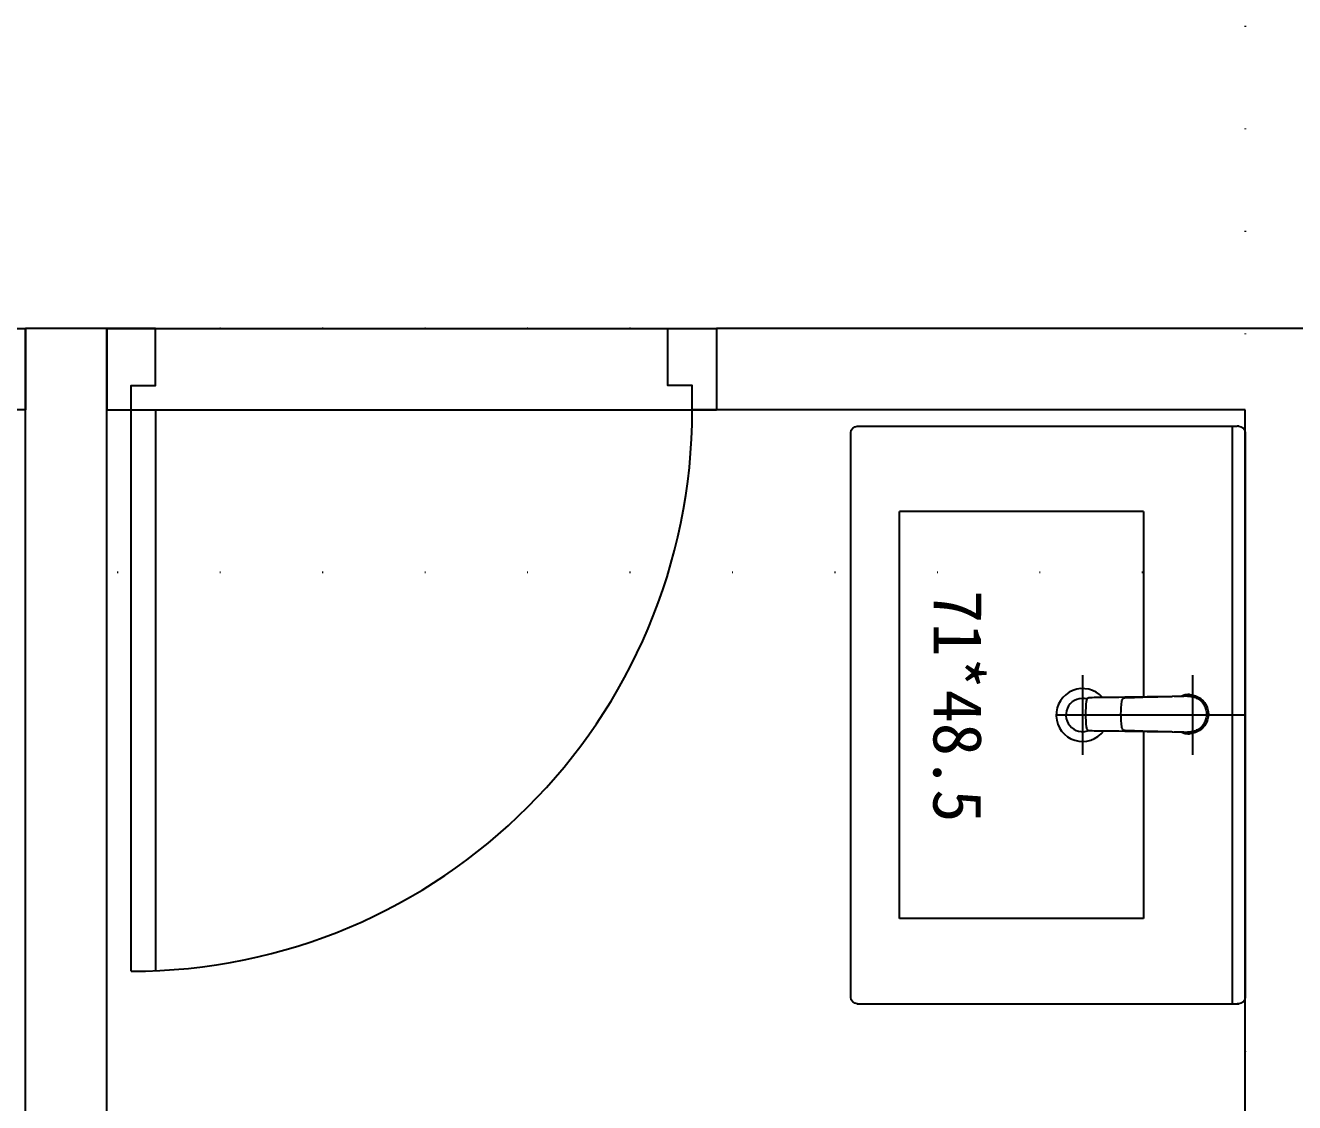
# Model space of a CAD drawing. Header units: millimetres. Extents: x 45074 to 106565, y 51012 to 60222.
# Drawn here: x 103385.4 to 103541.4, y 56540.4 to 56672.8 of the extents above; entities that cross this region are included whole.
import ezdxf

# ---------------------------------------------------------------- set-up
doc = ezdxf.new("R2010")
doc.units = ezdxf.units.MM
doc.header["$LTSCALE"] = 50
doc.header["$MEASUREMENT"] = 0
doc.linetypes.add('DOT', pattern=[0.25, 0, -0.25])
doc.layers.get('0').update_dxf_attribs({"color": 8, "linetype": 'CONTINUOUS'})
doc.layers.add('00', color=7, linetype='DOT')
doc.styles.get("Standard").update_dxf_attribs({"font": 'romanc', "bigfont": 'CHINA.SHX'})

# ---------------------------------------------------------------- blocks, each defined once
blk = doc.blocks.new('*U38', base_point=(71322.47, 1628.82))
for p, q in [((71353.97, 1633.82), (71353.97, 1702.82)), ((71356.97, 1702.82), (71356.97, 1633.82)), ((71284.97, 1623.82), (71284.97, 1633.82)), ((71353.97, 1633.82), (71284.97, 1633.82)), ((71356.97, 1633.82), (71353.97, 1633.82)), ((71359.97, 1633.82), (71356.97, 1633.82)), ((71359.97, 1623.82), (71359.97, 1633.82)), ((71359.97, 1623.82), (71284.97, 1623.82))]:
    blk.add_line(p, q)
for points in [[(71284.97, 1633.82), (71287.97, 1633.82), (71287.97, 1630.82), (71290.97, 1630.82), (71290.97, 1623.82), (71284.97, 1623.82)], [(71359.97, 1633.82), (71356.97, 1633.82), (71356.97, 1630.82), (71353.97, 1630.82), (71353.97, 1623.82), (71359.97, 1623.82)]]:
    blk.add_lwpolyline(points)
blk.add_arc((71356.97, 1633.82), 69, 90, 180)
blk = doc.blocks.new('*U40', base_point=(71414.97, 1628.82))
for p, q in [((71372.97, 1717.82), (71372.97, 1633.82)), ((71375.97, 1633.82), (71375.97, 1717.82)), ((71369.97, 1623.82), (71369.97, 1633.82)), ((71372.97, 1633.82), (71375.97, 1633.82)), ((71459.97, 1623.82), (71459.97, 1633.82))]:
    blk.add_line(p, q)
for points in [[(71369.97, 1633.82), (71372.97, 1633.82), (71372.97, 1630.82), (71375.97, 1630.82), (71375.97, 1623.82), (71369.97, 1623.82)], [(71459.97, 1633.82), (71456.97, 1633.82), (71456.97, 1630.82), (71453.97, 1630.82), (71453.97, 1623.82), (71459.97, 1623.82)]]:
    blk.add_lwpolyline(points)
blk.add_arc((71372.97, 1633.82), 84, 0, 90)

msp = doc.modelspace()

# ---------------------------------------------------------------- linework, layer by layer
for p, q in [((103385.357, 56370.566), (103385.357, 56635.566)), ((103395.357, 56635.566), (103385.357, 56635.566)), ((103395.357, 56370.566), (103395.357, 56635.566)), ((103545.357, 56635.566), (103470.357, 56635.566)), ((103535.357, 56625.566), (103470.357, 56625.566)), ((103535.357, 56370.566), (103535.357, 56625.566)), ((103535.357, 56622.766), (103535.357, 56553.366)), ((103515.357, 56592.958), (103515.357, 56583.174)), ((103528.858, 56592.958), (103528.858, 56583.174)), ((103515.814, 56589.742), (103515.773, 56589.351)), ((103515.832, 56589.863), (103515.814, 56589.742)), ((103515.848, 56589.922), (103515.832, 56589.863)), ((103515.883, 56590.003), (103515.848, 56589.922)), ((103515.933, 56590.071), (103515.883, 56590.003)), ((103515.945, 56590.084), (103515.933, 56590.071)), ((103516.023, 56590.142), (103515.945, 56590.084)), ((103516.099, 56590.173), (103516.023, 56590.142)), ((103516.152, 56590.183), (103516.099, 56590.173)), ((103516.185, 56590.185), (103516.152, 56590.183)), ((103516.276, 56590.192), (103516.185, 56590.185)), ((103516.305, 56590.192), (103516.276, 56590.192)), ((103516.549, 56590.197), (103516.305, 56590.192)), ((103516.793, 56590.201), (103516.549, 56590.197)), ((103517.037, 56590.205), (103516.793, 56590.201)), ((103517.335, 56590.211), (103517.037, 56590.205)), ((103517.376, 56590.211), (103517.335, 56590.211)), ((103517.53, 56590.213), (103517.376, 56590.211)), ((103517.689, 56590.214), (103517.53, 56590.213)), ((103517.871, 56590.216), (103517.689, 56590.214)), ((103518.058, 56590.217), (103517.871, 56590.216)), ((103518.25, 56590.219), (103518.058, 56590.217)), ((103518.446, 56590.221), (103518.25, 56590.219)), ((103518.668, 56590.224), (103518.446, 56590.221)), ((103518.894, 56590.227), (103518.668, 56590.224)), ((103519.171, 56590.23), (103518.894, 56590.227)), ((103519.449, 56590.233), (103519.171, 56590.23)), ((103519.821, 56590.238), (103519.449, 56590.233)), ((103520.546, 56590.247), (103519.821, 56590.238)), ((103520.131, 56589.749), (103520.088, 56589.356)), ((103520.15, 56589.856), (103520.131, 56589.749)), ((103520.167, 56589.907), (103520.15, 56589.856)), ((103520.205, 56589.978), (103520.167, 56589.907)), ((103520.255, 56590.038), (103520.205, 56589.978)), ((103520.32, 56590.088), (103520.255, 56590.038)), ((103520.33, 56590.095), (103520.32, 56590.088)), ((103520.405, 56590.131), (103520.33, 56590.095)), ((103520.458, 56590.145), (103520.405, 56590.131)), ((103520.563, 56590.157), (103520.458, 56590.145)), ((103522.323, 56590.27), (103520.546, 56590.247)), ((103520.605, 56590.159), (103520.563, 56590.157)), ((103520.831, 56590.166), (103520.605, 56590.159)), ((103521.06, 56590.174), (103520.831, 56590.166)), ((103521.29, 56590.181), (103521.06, 56590.174)), ((103521.523, 56590.188), (103521.29, 56590.181)), ((103521.757, 56590.195), (103521.523, 56590.188)), ((103521.992, 56590.202), (103521.757, 56590.195)), ((103522.464, 56590.215), (103521.992, 56590.202)), ((103523.296, 56590.282), (103522.323, 56590.27)), ((103522.779, 56590.224), (103522.464, 56590.215)), ((103523.411, 56590.242), (103522.779, 56590.224)), ((103523.791, 56590.289), (103523.296, 56590.282)), ((103523.807, 56590.253), (103523.411, 56590.242)), ((103524.534, 56590.298), (103523.791, 56590.289)), ((103524.598, 56590.274), (103523.807, 56590.253)), ((103525.32, 56590.309), (103524.534, 56590.298)), ((103525.786, 56590.307), (103524.598, 56590.274)), ((103525.893, 56590.317), (103525.32, 56590.309)), ((103526.292, 56590.321), (103525.786, 56590.307)), ((103526.197, 56590.321), (103525.893, 56590.317)), ((103526.449, 56590.325), (103526.197, 56590.321)), ((103526.449, 56590.325), (103526.197, 56590.321)), ((103526.419, 56590.324), (103526.292, 56590.321)), ((103528.055, 56590.369), (103526.419, 56590.324)), ((103528.055, 56590.369), (103526.599, 56590.329)), ((103526.771, 56590.334), (103526.599, 56590.329)), ((103526.923, 56590.338), (103526.771, 56590.334)), ((103527.07, 56590.342), (103526.923, 56590.338)), ((103527.205, 56590.346), (103527.07, 56590.342)), ((103527.335, 56590.35), (103527.205, 56590.346)), ((103527.461, 56590.353), (103527.335, 56590.35)), ((103527.645, 56590.442), (103527.433, 56590.352)), ((103527.581, 56590.356), (103527.461, 56590.353)), ((103527.765, 56590.361), (103527.581, 56590.356)), ((103527.973, 56590.53), (103527.645, 56590.442)), ((103527.929, 56590.366), (103527.765, 56590.361)), ((103528.079, 56590.37), (103527.968, 56590.367)), ((103528.295, 56590.57), (103527.973, 56590.53)), ((103528.295, 56590.57), (103527.973, 56590.53)), ((103528.186, 56590.372), (103528.079, 56590.37)), ((103528.226, 56590.373), (103528.186, 56590.372)), ((103528.289, 56590.373), (103528.186, 56590.372)), ((103528.233, 56590.373), (103528.186, 56590.372)), ((103528.293, 56590.374), (103528.219, 56590.373)), ((103528.233, 56590.373), (103528.219, 56590.373)), ((103528.289, 56590.373), (103528.226, 56590.373)), ((103528.32, 56590.374), (103528.275, 56590.373)), ((103528.275, 56590.373), (103528.343, 56590.373)), ((103528.293, 56590.374), (103528.345, 56590.373)), ((103528.293, 56590.374), (103528.391, 56590.372)), ((103528.293, 56590.374), (103528.343, 56590.373)), ((103528.516, 56590.572), (103528.295, 56590.57)), ((103528.32, 56590.374), (103528.352, 56590.373)), ((103528.331, 56590.374), (103528.326, 56590.374)), ((103528.331, 56590.374), (103528.358, 56590.373)), ((103528.343, 56590.373), (103528.335, 56590.373)), ((103528.34, 56590.373), (103528.352, 56590.373)), ((103528.343, 56590.373), (103528.377, 56590.373)), ((103528.345, 56590.373), (103528.391, 56590.372)), ((103528.345, 56590.373), (103528.377, 56590.373)), ((103528.345, 56590.373), (103528.377, 56590.373)), ((103528.362, 56590.373), (103528.384, 56590.373)), ((103528.4, 56590.374), (103528.369, 56590.373)), ((103528.384, 56590.373), (103528.394, 56590.373)), ((103528.394, 56590.373), (103528.384, 56590.373)), ((103528.394, 56590.373), (103528.437, 56590.372)), ((103528.394, 56590.373), (103528.417, 56590.372)), ((103528.4, 56590.374), (103528.425, 56590.374)), ((103528.425, 56590.374), (103528.603, 56590.365)), ((103528.437, 56590.372), (103528.474, 56590.37)), ((103528.474, 56590.37), (103528.574, 56590.364)), ((103528.516, 56590.572), (103528.556, 56590.57)), ((103528.533, 56590.366), (103528.574, 56590.364)), ((103528.556, 56590.57), (103528.724, 56590.555)), ((103528.603, 56590.365), (103528.701, 56590.354)), ((103528.701, 56590.354), (103528.8, 56590.34)), ((103528.724, 56590.555), (103528.895, 56590.527)), ((103528.8, 56590.34), (103528.897, 56590.321)), ((103528.895, 56590.527), (103529.067, 56590.486)), ((103528.895, 56590.527), (103529.067, 56590.486)), ((103528.897, 56590.321), (103528.994, 56590.297)), ((103528.994, 56590.297), (103529.124, 56590.258)), ((103529.067, 56590.486), (103529.238, 56590.431)), ((103529.067, 56590.486), (103529.238, 56590.431)), ((103529.124, 56590.258), (103529.251, 56590.209)), ((103529.238, 56590.431), (103529.408, 56590.362)), ((103529.251, 56590.209), (103529.375, 56590.153)), ((103529.375, 56590.153), (103529.497, 56590.089)), ((103529.408, 56590.362), (103529.574, 56590.279)), ((103529.497, 56590.089), (103529.619, 56590.013)), ((103529.574, 56590.279), (103529.736, 56590.182)), ((103529.619, 56590.013), (103529.737, 56589.929)), ((103529.736, 56590.182), (103529.89, 56590.072)), ((103529.737, 56589.929), (103529.85, 56589.836)), ((103529.85, 56589.836), (103529.958, 56589.735)), ((103529.89, 56590.072), (103530.036, 56589.949)), ((103529.958, 56589.735), (103530.091, 56589.589)), ((103530.036, 56589.949), (103530.172, 56589.815)), ((103530.172, 56589.815), (103530.334, 56589.622)), ((103530.334, 56589.622), (103530.475, 56589.414)), ((103535.357, 56588.066), (103512.107, 56588.066)), ((103515.726, 56588.565), (103515.72, 56588.172)), ((103515.72, 56588.172), (103515.726, 56587.778)), ((103515.744, 56588.958), (103515.726, 56588.565)), ((103515.773, 56589.351), (103515.744, 56588.958)), ((103520.041, 56588.567), (103520.036, 56588.172)), ((103520.041, 56588.567), (103520.036, 56588.172)), ((103520.036, 56588.172), (103520.041, 56587.776)), ((103520.036, 56588.172), (103520.041, 56587.776)), ((103520.058, 56588.962), (103520.041, 56588.567)), ((103520.088, 56589.356), (103520.058, 56588.962)), ((103530.091, 56589.589), (103530.212, 56589.429)), ((103530.212, 56589.429), (103530.318, 56589.259)), ((103530.318, 56589.259), (103530.382, 56589.135)), ((103530.382, 56589.135), (103530.439, 56589.007)), ((103530.439, 56589.007), (103530.487, 56588.877)), ((103530.475, 56589.414), (103530.625, 56589.121)), ((103530.487, 56588.877), (103530.527, 56588.743)), ((103530.527, 56588.743), (103530.558, 56588.608)), ((103530.558, 56588.608), (103530.581, 56588.472)), ((103530.581, 56588.472), (103530.596, 56588.336)), ((103530.596, 56588.336), (103530.602, 56588.172)), ((103530.602, 56588.172), (103530.596, 56588.007)), ((103530.625, 56589.121), (103530.732, 56588.818)), ((103530.732, 56588.818), (103530.799, 56588.491)), ((103530.799, 56588.491), (103530.82, 56588.172)), ((103530.82, 56588.172), (103530.799, 56587.853)), ((103515.726, 56587.778), (103515.744, 56587.385)), ((103515.744, 56587.385), (103515.773, 56586.992)), ((103515.773, 56586.992), (103515.814, 56586.601)), ((103515.814, 56586.601), (103515.832, 56586.48)), ((103515.832, 56586.48), (103515.848, 56586.421)), ((103520.041, 56587.776), (103520.058, 56587.381)), ((103520.058, 56587.381), (103520.088, 56586.987)), ((103520.088, 56586.987), (103520.131, 56586.594)), ((103520.131, 56586.594), (103520.15, 56586.487)), ((103520.15, 56586.487), (103520.167, 56586.436)), ((103529.85, 56586.507), (103529.737, 56586.414)), ((103529.958, 56586.608), (103529.85, 56586.507)), ((103530.091, 56586.755), (103529.958, 56586.608)), ((103530.212, 56586.914), (103530.091, 56586.755)), ((103530.334, 56586.721), (103530.115, 56586.46)), ((103530.318, 56587.084), (103530.212, 56586.914)), ((103530.382, 56587.208), (103530.318, 56587.084)), ((103530.475, 56586.929), (103530.334, 56586.721)), ((103530.439, 56587.336), (103530.382, 56587.208)), ((103530.487, 56587.467), (103530.439, 56587.336)), ((103530.625, 56587.222), (103530.475, 56586.929)), ((103530.527, 56587.6), (103530.487, 56587.467)), ((103530.558, 56587.735), (103530.527, 56587.6)), ((103530.581, 56587.871), (103530.558, 56587.735)), ((103530.596, 56588.007), (103530.581, 56587.871)), ((103530.732, 56587.525), (103530.625, 56587.222)), ((103530.799, 56587.853), (103530.732, 56587.525)), ((103515.848, 56586.421), (103515.883, 56586.34)), ((103515.883, 56586.34), (103515.933, 56586.272)), ((103515.933, 56586.272), (103515.945, 56586.259)), ((103515.945, 56586.259), (103516.023, 56586.201)), ((103516.023, 56586.201), (103516.099, 56586.171)), ((103516.099, 56586.171), (103516.152, 56586.161)), ((103516.152, 56586.161), (103516.185, 56586.158)), ((103516.185, 56586.158), (103516.276, 56586.151)), ((103516.276, 56586.151), (103516.305, 56586.151)), ((103516.305, 56586.151), (103516.549, 56586.147)), ((103516.549, 56586.147), (103516.793, 56586.142)), ((103516.793, 56586.142), (103517.037, 56586.138)), ((103517.037, 56586.138), (103517.335, 56586.133)), ((103517.335, 56586.133), (103517.376, 56586.132)), ((103517.376, 56586.132), (103517.53, 56586.131)), ((103517.53, 56586.131), (103517.689, 56586.129)), ((103517.689, 56586.129), (103517.871, 56586.128)), ((103517.871, 56586.128), (103518.058, 56586.126)), ((103518.058, 56586.126), (103518.25, 56586.124)), ((103518.25, 56586.124), (103518.446, 56586.122)), ((103518.446, 56586.122), (103518.668, 56586.119)), ((103518.668, 56586.119), (103518.894, 56586.117)), ((103518.894, 56586.117), (103519.171, 56586.113)), ((103519.171, 56586.113), (103519.449, 56586.11)), ((103519.449, 56586.11), (103519.821, 56586.105)), ((103519.821, 56586.105), (103520.546, 56586.096)), ((103520.167, 56586.436), (103520.205, 56586.366)), ((103520.205, 56586.366), (103520.255, 56586.305)), ((103520.255, 56586.305), (103520.32, 56586.255)), ((103520.32, 56586.255), (103520.33, 56586.248)), ((103520.33, 56586.248), (103520.405, 56586.213)), ((103520.405, 56586.213), (103520.458, 56586.199)), ((103520.458, 56586.199), (103520.563, 56586.186)), ((103520.546, 56586.096), (103522.323, 56586.073)), ((103520.563, 56586.186), (103520.605, 56586.184)), ((103520.605, 56586.184), (103520.831, 56586.177)), ((103520.831, 56586.177), (103521.06, 56586.17)), ((103521.06, 56586.17), (103521.29, 56586.162)), ((103521.29, 56586.162), (103521.523, 56586.155)), ((103521.523, 56586.155), (103521.757, 56586.148)), ((103521.757, 56586.148), (103521.992, 56586.141)), ((103521.992, 56586.141), (103522.464, 56586.128)), ((103522.323, 56586.073), (103523.296, 56586.061)), ((103522.464, 56586.128), (103522.779, 56586.119)), ((103522.779, 56586.119), (103523.411, 56586.102)), ((103523.296, 56586.061), (103523.791, 56586.054)), ((103523.411, 56586.102), (103523.807, 56586.091)), ((103523.791, 56586.054), (103524.534, 56586.045)), ((103523.807, 56586.091), (103524.598, 56586.069)), ((103524.534, 56586.045), (103525.32, 56586.035)), ((103524.598, 56586.069), (103525.786, 56586.036)), ((103525.32, 56586.035), (103525.893, 56586.027)), ((103525.786, 56586.036), (103526.292, 56586.023)), ((103525.893, 56586.027), (103526.197, 56586.022)), ((103526.197, 56586.022), (103526.449, 56586.018)), ((103526.197, 56586.022), (103526.449, 56586.018)), ((103526.292, 56586.023), (103526.419, 56586.019)), ((103526.419, 56586.019), (103528.055, 56585.974)), ((103526.599, 56586.014), (103526.771, 56586.009)), ((103526.599, 56586.014), (103528.055, 56585.974)), ((103526.771, 56586.009), (103526.923, 56586.005)), ((103526.923, 56586.005), (103527.07, 56586.001)), ((103527.07, 56586.001), (103527.205, 56585.997)), ((103527.205, 56585.997), (103527.335, 56585.994)), ((103527.335, 56585.994), (103527.461, 56585.99)), ((103527.433, 56585.991), (103527.645, 56585.901)), ((103527.461, 56585.99), (103527.581, 56585.987)), ((103527.581, 56585.987), (103527.765, 56585.982)), ((103527.645, 56585.901), (103527.973, 56585.813)), ((103527.765, 56585.982), (103527.929, 56585.977)), ((103527.968, 56585.976), (103528.079, 56585.973)), ((103527.968, 56585.976), (103528.077, 56585.973)), ((103527.973, 56585.813), (103528.295, 56585.774)), ((103528.019, 56585.975), (103528.066, 56585.972)), ((103528.066, 56585.972), (103528.129, 56585.968)), ((103528.079, 56585.973), (103528.186, 56585.971)), ((103528.129, 56585.968), (103528.181, 56585.964)), ((103528.181, 56585.964), (103528.223, 56585.96)), ((103528.186, 56585.971), (103528.289, 56585.97)), ((103528.186, 56585.971), (103528.226, 56585.97)), ((103528.186, 56585.971), (103528.233, 56585.97)), ((103528.219, 56585.97), (103528.233, 56585.97)), ((103528.219, 56585.97), (103528.293, 56585.97)), ((103528.226, 56585.97), (103528.289, 56585.97)), ((103528.275, 56585.97), (103528.32, 56585.97)), ((103528.343, 56585.97), (103528.275, 56585.97)), ((103528.391, 56585.971), (103528.293, 56585.97)), ((103528.343, 56585.97), (103528.293, 56585.97)), ((103528.345, 56585.97), (103528.293, 56585.97)), ((103528.295, 56585.774), (103528.516, 56585.772)), ((103528.352, 56585.97), (103528.32, 56585.97)), ((103528.326, 56585.97), (103528.331, 56585.97)), ((103528.358, 56585.97), (103528.331, 56585.97)), ((103528.335, 56585.97), (103528.343, 56585.97)), ((103528.352, 56585.97), (103528.34, 56585.97)), ((103528.377, 56585.97), (103528.343, 56585.97)), ((103528.391, 56585.971), (103528.345, 56585.97)), ((103528.377, 56585.97), (103528.345, 56585.97)), ((103528.377, 56585.97), (103528.345, 56585.97)), ((103528.384, 56585.97), (103528.362, 56585.97)), ((103528.369, 56585.97), (103528.4, 56585.969)), ((103528.394, 56585.97), (103528.384, 56585.97)), ((103528.384, 56585.97), (103528.394, 56585.97)), ((103528.417, 56585.971), (103528.394, 56585.97)), ((103528.437, 56585.971), (103528.394, 56585.97)), ((103528.425, 56585.97), (103528.4, 56585.969)), ((103528.603, 56585.978), (103528.425, 56585.97)), ((103528.474, 56585.973), (103528.437, 56585.971)), ((103528.574, 56585.979), (103528.474, 56585.973)), ((103528.556, 56585.774), (103528.516, 56585.772)), ((103528.574, 56585.979), (103528.533, 56585.977)), ((103528.724, 56585.789), (103528.556, 56585.774)), ((103528.701, 56585.989), (103528.603, 56585.978)), ((103528.8, 56586.003), (103528.701, 56585.989)), ((103528.895, 56585.816), (103528.724, 56585.789)), ((103528.897, 56586.023), (103528.8, 56586.003)), ((103529.067, 56585.857), (103528.895, 56585.816)), ((103529.067, 56585.857), (103528.895, 56585.816)), ((103528.994, 56586.046), (103528.897, 56586.023)), ((103529.124, 56586.086), (103528.994, 56586.046)), ((103529.238, 56585.912), (103529.067, 56585.857)), ((103529.238, 56585.912), (103529.067, 56585.857)), ((103529.251, 56586.134), (103529.124, 56586.086)), ((103529.408, 56585.981), (103529.238, 56585.912)), ((103529.375, 56586.19), (103529.251, 56586.134)), ((103529.497, 56586.255), (103529.375, 56586.19)), ((103529.574, 56586.064), (103529.408, 56585.981)), ((103529.619, 56586.33), (103529.497, 56586.255)), ((103529.736, 56586.161), (103529.574, 56586.064)), ((103529.737, 56586.414), (103529.619, 56586.33)), ((103529.89, 56586.271), (103529.736, 56586.161)), ((103530.115, 56586.46), (103529.89, 56586.271))]:
    msp.add_line(p, q)
at = {"ltscale": 0.1}
for p, q in [((103486.857, 56553.366), (103486.857, 56622.766)), ((103487.657, 56623.566), (103534.357, 56623.566)), ((103533.757, 56623.566), (103533.757, 56552.566)), ((103534.557, 56623.566), (103534.357, 56623.566)), ((103492.857, 56563.066), (103492.857, 56613.066)), ((103522.857, 56613.066), (103492.857, 56613.066)), ((103522.857, 56613.066), (103522.857, 56590.226)), ((103522.857, 56586.117), (103522.857, 56563.066)), ((103522.857, 56563.066), (103492.857, 56563.066)), ((103487.657, 56552.566), (103534.357, 56552.566)), ((103534.357, 56552.566), (103534.557, 56552.566)), ((103534.557, 56552.566), (103534.357, 56552.566))]:
    msp.add_line(p, q, dxfattribs=at)
at = {"ltscale": 0.1, "extrusion": (0, 0, -1)}
for centre, start, end in [((-103487.657, 56622.766), 0, 90), ((-103534.557, 56622.766), 90, 180), ((-103487.657, 56553.366), 270, 0), ((-103534.557, 56553.366), 180, 270)]:
    msp.add_arc(centre, 0.8, start, end, dxfattribs=at)
for radius, start, end in [(3.25, 41.38229, 323.35472), (2.05, 74.35392, 292.00246)]:
    msp.add_arc((103515.357, 56588.066), radius, start, end)
at = {"layer": '00'}
for p, q in [((103535.357, 57025.566), (103535.357, 56425.566)), ((103535.357, 56635.566), (103017.857, 56635.566)), ((103535.357, 56605.566), (103017.857, 56605.566))]:
    msp.add_line(p, q, dxfattribs=at)

# ---------------------------------------------------------------- block references
at = {"rotation": 180}
for name, p in [('*U40', (103340.357, 56630.566)), ('*U38', (103432.857, 56630.566))]:
    msp.add_blockref(name, p, dxfattribs=at)

# ---------------------------------------------------------------- texts
at = {"lineweight": 40, "insert": (103499.984, 56589.147), "char_height": 6, "width": 43.84929, "attachment_point": 5, "rotation": 269.88004}
msp.add_mtext('{\\fDFKai-SB|b0|i0|c136|p65;\\C5;71*48.5}', dxfattribs=at)

doc.saveas('drawing.dxf')
